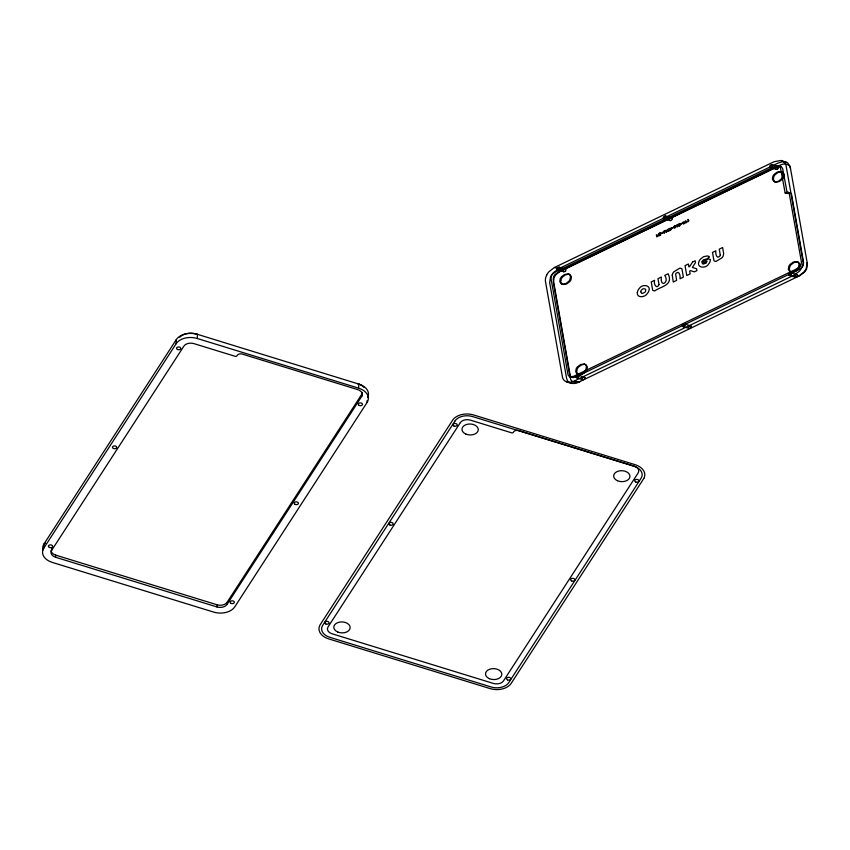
<?xml version="1.0" encoding="UTF-8"?>
<svg xmlns="http://www.w3.org/2000/svg" width="850" height="850" viewBox="0 0 850 850"><rect width="100%" height="100%" fill="white"/><g stroke="black" fill="none" stroke-linecap="round" stroke-linejoin="round"><path stroke-width="1.27" d="M43.849 548.069L43.998 543.957L176.29 339.618A16.086 10.784 2.1 0 1 197.413 334.379L197.264 338.491A16.086 10.784 2.1 0 0 176.141 343.729L43.849 548.069A16.086 10.784 2.1 0 0 52.286 562.403L213.648 612.085A16.086 10.784 2.1 0 0 234.77 606.847L367.062 402.496L367.136 400.446M362.397 392.413A7.65 5.132 2.1 0 1 361.781 394.272L361.696 396.419L227.014 604.456A7.65 5.132 2.1 0 1 216.973 606.942L55.611 557.271A7.65 5.132 2.1 0 1 51.595 550.46L51.68 548.303M55.611 557.271L55.696 555.124A7.65 5.132 2.1 0 1 51.064 550.173M176.141 343.729L176.29 339.618M216.973 606.942L217.058 604.796A7.65 5.132 2.1 0 0 227.088 602.31L361.781 394.272M227.014 604.456L227.088 602.31M367.062 402.496A16.086 10.784 2.1 0 0 358.626 388.163L358.774 384.062L357.808 383.711A13.451 9.021 2.1 0 1 363.842 387.271M557.005 268.993L557.048 268.749A3.496 2.348 2.1 0 1 557.706 267.729L558.078 267.463A1.201 0.807 2.1 0 1 559.247 267.229L565.101 269.078M559.799 268.111L559.757 268.366A3.496 2.348 2.1 0 1 559.098 269.376L558.726 269.641A1.201 0.807 2.1 0 1 557.558 269.886A1.264 0.85 2.1 0 1 557.09 269.014M563.146 271.001L563.178 270.64A3.496 2.348 2.1 0 1 563.837 269.62L564.081 269.429M578.882 376.04L578.85 376.295A3.496 2.348 2.1 0 1 578.191 377.315L577.819 377.57M663.319 217.802L663.351 217.547A3.496 2.348 2.1 0 1 664.009 216.538L664.381 216.272M672.233 218.801L672.201 219.056A3.496 2.348 2.1 0 1 671.532 220.076L671.298 220.256A1.264 0.85 2.1 0 1 670.002 220.586M682.412 325.731L682.444 325.486A3.496 2.348 2.1 0 1 683.102 324.466L683.474 324.201M685.196 324.849L685.153 325.093A3.496 2.348 2.1 0 1 684.494 326.113L684.122 326.379A1.201 0.807 2.1 0 1 682.954 326.623A1.264 0.85 2.1 0 1 682.497 325.752M769.622 166.6L769.664 166.356A3.496 2.348 2.1 0 1 770.323 165.336L770.695 165.07A1.201 0.807 2.1 0 1 771.864 164.836L777.793 166.706M772.406 165.718L772.374 165.962A3.496 2.348 2.1 0 1 771.715 166.982L771.343 167.248M791.499 273.647L791.467 273.902A3.496 2.348 2.1 0 1 790.808 274.922L790.436 275.177M51.595 550.46L183.898 346.109A7.65 5.132 2.1 0 1 193.938 343.623L235.121 356.299A1.317 0.882 2.1 0 0 236.852 355.874L237.161 355.396A3.953 2.656 2.1 0 1 242.356 354.099L357.691 389.608A7.65 5.132 2.1 0 1 361.696 396.419M668.089 230.637L669.162 229.086L667.558 229.479A1.785 1.201 2.1 0 0 667.282 230.201L668.398 229.298M564.984 271.458L565.229 271.267A3.496 2.348 2.1 0 0 565.888 270.247L565.93 269.886A1.201 0.807 2.1 0 0 565.409 269.121A1.264 0.85 2.1 0 0 564.156 269.461M776.698 167.036L776.454 167.227A3.496 2.348 2.1 0 0 775.795 168.247L775.763 168.608A1.201 0.807 2.1 0 0 776.273 169.373A1.264 0.85 2.1 0 0 777.527 169.023M777.601 169.065L777.846 168.874A3.496 2.348 2.1 0 0 778.504 167.854L778.547 167.492A1.201 0.807 2.1 0 0 778.026 166.727A1.264 0.85 2.1 0 0 776.773 167.067M583.174 377.368L582.93 377.549A3.496 2.348 2.1 0 0 582.271 378.569L582.229 378.93A1.201 0.807 2.1 0 0 582.749 379.695A1.264 0.85 2.1 0 0 584.003 379.355M584.077 379.387L584.322 379.206A3.496 2.348 2.1 0 0 584.981 378.186L585.013 377.814M689.477 326.166L689.361 326.251A3.496 2.348 2.1 0 0 688.574 327.377L688.543 327.739M795.791 274.975L795.547 275.156A3.496 2.348 2.1 0 0 794.888 276.176L794.846 276.537A1.201 0.807 2.1 0 0 795.366 277.302A1.264 0.85 2.1 0 0 796.62 276.962M796.694 276.994L796.939 276.803A3.496 2.348 2.1 0 0 797.597 275.783L797.629 275.421M786.091 162.053L782.159 161.787L778.133 163.041L558.62 268.759L553.127 272.956A27.614 18.519 2.1 0 0 550.524 276.973L549.663 282.604L566.621 378.441C567.492 383.998 574.643 384.572 578.68 382.16L799.914 275.612L804.514 272.106A23.088 15.481 2.1 0 0 806.692 268.749L807.415 264.042L790.128 166.377L787.684 162.807L782 160.756M798.192 276.452L803.696 272.244A27.614 18.519 2.1 0 0 806.289 268.239L807.16 262.608M803.006 261.322L785.995 165.219L784.593 162.446L781.968 160.788A5.44 3.644 2.1 0 0 780.629 160.491L773.978 161.766L554.466 267.484L548.898 271.766A27.561 18.477 2.1 0 0 546.635 275.145M45.656 543.161L43.998 543.957A16.086 10.784 2.1 0 0 42.936 550.056M657.454 235.439L657.581 236.13M670.512 229.171L670.629 229.851M668.865 230.382C670.778 230.637 665.826 232.411 668.27 229.999A2.284 1.53 2.1 0 0 668.653 229.659M674.454 227.662C673.561 229.521 677.705 226.249 674.433 226.398C677.684 224.751 671.691 226.61 674.996 227.109M788.545 193.333L785.166 192.982L786.367 192.653A2.146 1.445 2.1 0 1 788.322 192.334A2.146 1.445 2.1 0 1 789.257 193.566L801.454 262.076L801.04 264.754A13.133 8.797 2.1 0 1 799.808 266.656L797.194 268.653L573.718 376.274L570.86 376.911A2.646 1.774 2.1 0 1 569.171 376.391L568.119 375.052A6.492 4.356 2.1 0 1 567.981 374.51L551.023 278.662L551.438 275.995A13.133 8.797 2.1 0 1 552.67 274.082L555.284 272.085L774.796 166.366A6.492 4.356 2.1 0 1 775.476 166.079L777.654 165.739A2.646 1.774 2.1 0 1 779.344 166.249L780.491 167.949L785.134 192.961M701.972 262.066L708.528 258.91L710.462 259.505L709.92 261.938A15.555 10.423 2.1 0 1 708.634 263.978C706.095 268.993 695.874 268.037 699.061 261.301A15.534 10.413 2.1 0 1 700.517 259.048L703.619 256.679L707.296 255.956A3.06 2.051 2.1 0 1 708.677 256.371L709.463 256.934L706.318 259.388A1.317 0.882 2.1 0 0 705.628 259.186L703.598 259.803A6.205 4.165 2.1 0 0 701.994 262.066M546.741 275.166A21.378 14.333 2.1 0 0 545.445 281.329L562.466 377.166C563.316 382.723 570.509 383.329 574.526 380.885L794.038 275.166L799.202 271.341A27.476 18.413 2.1 0 0 801.922 267.421M580.412 381.331C577.023 383.339 571.062 382.861 570.318 378.229L553.361 282.381L554.083 277.674A23.088 15.481 2.1 0 1 556.261 274.316L560.862 270.81L780.364 165.091C783.753 163.083 789.714 163.561 790.457 168.204M685.355 221.563L686.12 221.659M683.177 222.615L683.942 222.711M665.72 231.019L666.474 231.115M685.408 221.839L686.173 221.935M683.219 222.891L683.984 222.987M665.763 231.306L666.528 231.402M790.521 271.745L791.446 272.032M561.967 284.049L561.903 284.038A2.763 1.849 2.1 0 0 562.413 284.155A2.996 2.008 2.1 0 0 563.061 284.208L564.623 284.006A6.662 4.463 2.1 0 0 566.376 283.263L568.703 281.382A14.036 9.414 2.1 0 0 570.031 279.353L570.467 276.484A6.024 4.037 2.1 0 0 569.957 275.198L569.447 274.678A3.081 2.061 2.1 0 0 568.82 274.274A2.784 1.87 2.1 0 0 567.63 273.944L564.57 274.486L561.542 276.739A14.036 9.414 2.1 0 0 560.214 278.768L559.778 281.637L561.085 283.656A2.826 1.902 2.1 0 0 561.903 284.038L562.891 284.336M577.904 374.138L577.841 374.127A2.763 1.849 2.1 0 0 578.351 374.244A2.996 2.008 2.1 0 0 578.999 374.297L580.561 374.096A6.418 4.303 2.1 0 0 581.846 373.607L584.641 371.471A14.036 9.414 2.1 0 0 585.958 369.431L586.404 366.573A6.024 4.037 2.1 0 0 585.884 365.288L585.384 364.767A3.081 2.061 2.1 0 0 584.758 364.363A2.784 1.87 2.1 0 0 583.567 364.023L580.508 364.576L577.469 366.828A14.036 9.414 2.1 0 0 576.151 368.858L575.716 371.726L577.012 373.745A2.826 1.902 2.1 0 0 577.841 374.127L578.829 374.425M796.96 261.8L797.884 262.087A2.826 1.902 2.1 0 1 798.702 262.469L800.009 264.488L799.563 267.346A14.036 9.414 2.1 0 1 798.246 269.386L795.218 271.628L792.147 272.181A2.784 1.87 2.1 0 1 790.617 271.649L789.321 269.631L789.756 266.773A14.036 9.414 2.1 0 1 791.074 264.733L794.112 262.491L797.173 261.938A2.784 1.87 2.1 0 1 797.884 262.087M568.406 274.104L569.33 274.391M584.343 364.193L585.268 364.48M566.727 381.937L570.817 383.18M778.547 165.888L780.725 166.558M769.707 166.621A1.264 0.85 2.1 0 0 770.132 167.482L776.316 169.331M780.959 171.689L781.947 171.998A2.826 1.902 2.1 0 1 782.765 172.38L784.072 174.399L783.636 177.257A14.036 9.414 2.1 0 1 782.308 179.297L779.28 181.539L776.22 182.091A2.784 1.87 2.1 0 1 774.679 181.571L773.383 179.541L773.829 176.683A14.036 9.414 2.1 0 1 775.147 174.643L778.175 172.401L781.246 171.849A2.784 1.87 2.1 0 1 781.947 171.998M774.52 181.645L775.508 181.942M788.311 192.408L790.479 193.077M671.404 217.876L665.539 216.07A1.201 0.807 2.1 0 0 664.434 216.293M663.882 218.641L670.013 220.532M797.077 274.699L790.936 272.808A1.201 0.807 2.1 0 0 789.831 273.031L789.416 273.264A3.496 2.348 2.1 0 0 788.758 274.284L788.715 274.539A1.264 0.85 2.1 0 0 789.225 275.421M789.278 275.379L795.409 277.27M554.466 267.484L558.62 268.759M557.568 269.843L563.699 271.724A1.264 0.85 2.1 0 0 564.91 271.416M684.633 324.009L690.763 325.89A1.201 0.807 2.1 0 1 691.263 326.612L691.294 326.984A3.496 2.348 2.1 0 1 690.625 328.004L690.381 328.185A1.264 0.85 2.1 0 1 689.095 328.514M682.964 326.57L689.106 328.461M578.319 375.201L584.46 377.092A1.201 0.807 2.1 0 1 584.959 377.814M576.661 377.772L582.792 379.663M569.968 376.752L572.135 377.432M574.526 380.885L578.68 382.16M179.711 337.237A13.451 9.021 2.1 0 1 196.446 334.029L358.774 384.062A16.086 10.784 2.1 0 1 367.721 397.492M197.264 338.491L358.626 388.163M55.696 555.124L217.058 604.796M787.281 193.619L782.669 168.619L781.49 166.919A2.646 1.774 2.1 0 0 779.832 166.409L777.654 166.749A6.492 4.356 2.1 0 0 776.974 167.046L557.462 272.754L554.848 274.752A13.133 8.797 2.1 0 0 553.616 276.664L553.201 279.331L570.148 375.179A6.492 4.356 2.1 0 0 570.297 375.721L571.37 377.071A2.646 1.774 2.1 0 0 573.038 377.581L575.886 376.943L799.361 269.322L801.986 267.325A13.133 8.797 2.1 0 0 803.218 265.423L803.622 262.746L791.509 194.246M196.446 334.029L197.413 334.379M773.702 181.262L772.395 179.244L772.831 176.375A14.036 9.414 2.1 0 1 774.159 174.346L777.187 172.093L780.247 171.551A2.784 1.87 2.1 0 1 781.447 171.881A3.081 2.061 2.1 0 1 782.064 172.284L782.553 172.816A6.024 4.037 2.1 0 1 783.073 174.091L782.648 176.949A14.036 9.414 2.1 0 1 781.32 178.989L778.526 181.124A6.418 4.303 2.1 0 1 777.24 181.613L775.678 181.815A2.996 2.008 2.1 0 1 775.03 181.762A2.763 1.849 2.1 0 1 773.702 181.262M789.629 271.352L788.332 269.333L788.768 266.464A14.036 9.414 2.1 0 1 790.086 264.424L793.124 262.183L796.184 261.63A2.784 1.87 2.1 0 1 797.374 261.97A3.081 2.061 2.1 0 1 798.001 262.374L798.49 262.905A6.024 4.037 2.1 0 1 799.011 264.18L798.575 267.038A14.036 9.414 2.1 0 1 797.258 269.078L794.463 271.214A6.418 4.303 2.1 0 1 793.178 271.702L791.616 271.904A2.996 2.008 2.1 0 1 790.968 271.851A2.763 1.849 2.1 0 1 789.639 271.352M671.681 217.908A1.264 0.85 2.1 0 0 670.459 218.269L670.14 218.418A3.496 2.348 2.1 0 0 669.492 219.438L669.449 219.799A1.201 0.807 2.1 0 0 669.97 220.564M671.713 217.929A1.201 0.807 2.1 0 1 672.169 218.684M563.656 271.766A1.201 0.807 2.1 0 1 563.199 271.012M791.435 194.236A2.146 1.445 2.1 0 0 790.543 193.024A2.146 1.445 2.1 0 0 788.598 193.364M790.394 275.156A1.201 0.807 2.1 0 1 789.268 275.421M790.989 272.765A1.264 0.85 2.1 0 1 791.414 273.636M795.866 275.007A1.264 0.85 2.1 0 1 797.088 274.646A1.201 0.807 2.1 0 1 797.576 275.421M771.301 167.216A1.201 0.807 2.1 0 1 770.174 167.492M771.896 164.836A1.264 0.85 2.1 0 1 772.331 165.697M663.829 218.684A1.264 0.85 2.1 0 1 663.404 217.812M663.871 218.684A1.201 0.807 2.1 0 0 664.987 218.418L665.401 218.184A3.496 2.348 2.1 0 0 666.06 217.164L666.102 216.909A1.264 0.85 2.1 0 0 665.593 216.038M683.517 324.233A1.201 0.807 2.1 0 1 684.643 323.967A1.264 0.85 2.1 0 1 685.111 324.828M689.063 328.493A1.201 0.807 2.1 0 1 688.606 327.739M689.552 326.198A1.264 0.85 2.1 0 1 690.774 325.837M577.777 377.549A1.201 0.807 2.1 0 1 576.651 377.814A1.264 0.85 2.1 0 1 576.183 376.943L576.13 376.678A3.496 2.348 2.1 0 1 576.799 375.658L577.161 375.402A1.201 0.807 2.1 0 1 578.329 375.158A1.264 0.85 2.1 0 1 578.797 376.029M583.249 377.4A1.264 0.85 2.1 0 1 584.471 377.039M559.289 267.229A1.264 0.85 2.1 0 1 559.714 268.101M803.069 261.322A21.367 14.322 2.1 0 1 801.816 267.399M667.027 231.274C665.571 235.503 664.774 227.481 667.027 231.274M684.494 222.859C682.699 227.067 682.401 218.992 684.494 222.859M686.673 221.818C684.941 226.047 684.548 217.94 686.673 221.818M658.452 235.45L656.753 236.895L656.37 234.738L658.452 235.492M671.521 229.202L669.821 230.605L669.439 228.448L670.459 228.831L671.341 227.534L671.521 229.245M560.756 280.606L560.926 282.519L562.073 283.964A2.784 1.87 2.1 0 0 563.603 284.484L566.663 283.932L569.691 281.69A14.036 9.414 2.1 0 0 571.019 279.65L571.455 276.792L570.148 274.773A2.784 1.87 2.1 0 0 568.629 274.242L565.558 274.794L562.53 277.036A14.036 9.414 2.1 0 0 561.213 279.076L560.756 280.606M576.693 370.696L576.863 372.608L578.011 374.053A2.784 1.87 2.1 0 0 579.53 374.574L582.601 374.021L585.629 371.779A14.036 9.414 2.1 0 0 586.946 369.739L587.393 366.881L586.086 364.862A2.784 1.87 2.1 0 0 584.556 364.331L581.496 364.884L578.468 367.126A14.036 9.414 2.1 0 0 577.139 369.166L576.693 370.696M637.298 292.506C636.618 298.424 644.98 297.436 647.201 293.696A15.534 10.413 2.1 0 0 648.656 291.444C651.833 284.899 641.899 283.666 639.264 288.543A15.534 10.413 2.1 0 0 637.798 290.806L637.298 292.506M640.688 291.709L641.92 293.537L644.725 292.442A6.566 4.399 2.1 0 0 645.649 291.008C646.638 288.437 642.876 288.044 641.729 289.808A6.566 4.399 2.1 0 0 640.804 291.231L640.688 291.709M672.244 275.124L673.253 282.019L676.632 280.394L675.665 274.178A4.324 2.901 2.1 0 1 676.334 273.062C679.501 270.162 680.553 276.813 680.011 278.768L683.389 277.142L681.891 268.674L679.957 268.079L673.923 271.734A13.313 8.925 2.1 0 0 672.669 273.668L672.244 275.124M720.258 255.064L720.216 255.372A4.324 2.901 2.1 0 1 719.546 256.488C716.38 259.388 715.328 252.737 715.87 250.782L712.491 252.407L713.989 260.876L715.923 261.471L721.958 257.816A13.313 8.925 2.1 0 0 723.212 255.882L723.669 253.566L722.628 247.531L719.249 249.156L720.258 255.064M659.005 284.569C657.008 289.829 653.204 284.197 654.606 280.288L651.227 281.913L652.726 290.381L654.67 290.976C660.875 286.259 673.742 285.558 668.132 273.774L664.742 275.4C669.747 282.391 659.919 288.373 661.364 277.026L657.985 278.651L659.005 284.569M643.854 478.412L511.201 683.347A16.086 10.784 2.1 0 1 490.089 688.585L328.727 638.903A16.086 10.784 2.1 0 1 320.28 624.569L452.986 419.656A16.086 10.784 2.1 0 1 473.694 414.991L635.056 464.663A16.086 10.784 2.1 0 1 643.854 478.412M455.005 420.973L322.703 625.313A13.451 9.021 2.1 0 0 329.768 637.298L491.13 686.981A13.451 9.021 2.1 0 0 508.778 682.603L641.081 478.252A13.451 9.021 2.1 0 0 634.015 466.267L472.653 416.596A13.451 9.021 2.1 0 0 455.005 420.973M460.339 422.609L328.036 626.96A7.65 5.132 2.1 0 0 332.053 633.771L493.414 683.442A7.65 5.132 2.1 0 0 503.455 680.956L638.138 472.929A7.65 5.132 2.1 0 0 634.121 466.108L518.798 430.61A3.953 2.656 2.1 0 0 513.602 431.896L513.294 432.374A1.317 0.882 2.1 0 1 511.562 432.799L470.369 420.123A7.65 5.132 2.1 0 0 460.339 422.609M692.633 261.97L689.754 266.422L688.904 266.826L688.404 264.01L685.026 265.636L686.768 275.506L690.157 273.881L689.658 271.065L690.497 270.651L694.376 271.851L696.915 270.629L696.586 268.759L692.367 267.452L695.502 262.629L695.162 260.748L692.633 261.97M705.776 263.139L703.332 264.053A1.317 0.882 2.1 0 1 702.674 263.861L702.227 263.479L706.998 261.173A6.386 4.282 2.1 0 1 705.766 263.139M660.291 232.847L658.559 233.686L658.931 235.854L660.673 235.014L659.377 235.269L660.344 234.218L659.218 234.398L659.111 233.782L660.291 232.847M664.349 230.903L662.862 232.124L664.232 233.304L664.349 230.903M677.439 224.591L675.963 225.813L677.322 226.992L677.439 224.591M679.777 223.476L678.279 224.188L679.086 225.781C677.269 227.077 681.583 224.984 679.586 225.537L679.777 223.476M688.128 219.449L687.916 221.351C686.014 222.254 690.593 221.606 688.128 219.449M662.596 232.602L661.173 233.644L662.596 232.602M663.999 231.944L663.393 232.231L664.137 232.741L663.999 231.944M673.508 227.343L672.084 228.384L673.508 227.343M677.089 225.633L676.483 225.93L677.237 226.44L677.089 225.633M682.231 223.136L680.818 224.188L682.231 223.136M337.705 631.986A8.171 5.482 2.1 0 0 350.158 627.725A8.171 5.482 2.1 0 0 338.098 622.497A8.171 5.482 2.1 0 0 337.705 631.986M617.514 480.749A8.171 5.482 2.1 0 0 629.967 476.489A8.171 5.482 2.1 0 0 617.907 471.272A8.171 5.482 2.1 0 0 617.514 480.749M465.842 434.063A8.171 5.482 2.1 0 0 478.295 429.792A8.171 5.482 2.1 0 0 466.246 424.575A8.171 5.482 2.1 0 0 465.842 434.063M635.715 481.971A2.114 1.413 2.1 0 0 638.924 480.877A2.114 1.413 2.1 0 0 635.821 479.527A2.114 1.413 2.1 0 0 635.715 481.971M454.006 426.041A2.114 1.413 2.1 0 0 457.215 424.936A2.114 1.413 2.1 0 0 454.102 423.587A2.114 1.413 2.1 0 0 454.006 426.041M389.927 525.003A2.114 1.413 2.1 0 0 393.146 523.898A2.114 1.413 2.1 0 0 390.033 522.548A2.114 1.413 2.1 0 0 389.927 525.003M571.646 580.943A2.114 1.413 2.1 0 0 574.855 579.838A2.114 1.413 2.1 0 0 571.742 578.489A2.114 1.413 2.1 0 0 571.646 580.943M507.578 679.904A2.114 1.413 2.1 0 0 510.786 678.799A2.114 1.413 2.1 0 0 507.673 677.45A2.114 1.413 2.1 0 0 507.578 679.904M325.858 623.964A2.114 1.413 2.1 0 0 329.078 622.859A2.114 1.413 2.1 0 0 325.964 621.509A2.114 1.413 2.1 0 0 325.858 623.964M489.377 678.672A8.171 5.482 2.1 0 0 501.829 674.411A8.171 5.482 2.1 0 0 489.77 669.194A8.171 5.482 2.1 0 0 489.377 678.672M49.428 547.464A2.114 1.413 2.1 0 0 52.636 546.359A2.114 1.413 2.1 0 0 49.523 545.009A2.114 1.413 2.1 0 0 49.428 547.464M231.136 603.404A2.114 1.413 2.1 0 0 234.345 602.299A2.114 1.413 2.1 0 0 231.242 600.95A2.114 1.413 2.1 0 0 231.136 603.404M295.205 504.433A2.114 1.413 2.1 0 0 298.424 503.338A2.114 1.413 2.1 0 0 295.311 501.989A2.114 1.413 2.1 0 0 295.205 504.433M113.496 448.502A2.114 1.413 2.1 0 0 116.705 447.397A2.114 1.413 2.1 0 0 113.592 446.048A2.114 1.413 2.1 0 0 113.496 448.502M177.565 349.531A2.114 1.413 2.1 0 0 180.774 348.436A2.114 1.413 2.1 0 0 177.671 347.087A2.114 1.413 2.1 0 0 177.565 349.531M359.274 405.471A2.114 1.413 2.1 0 0 362.493 404.377A2.114 1.413 2.1 0 0 359.38 403.027A2.114 1.413 2.1 0 0 359.274 405.471"/></g></svg>
